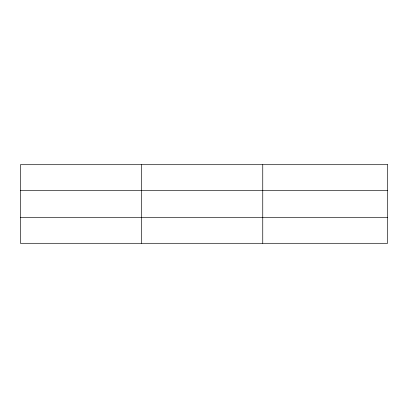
<?xml version="1.0" encoding="UTF-8"?>
<svg xmlns="http://www.w3.org/2000/svg" width="408" height="408" viewBox="0 0 408 408"><rect width="100%" height="100%" fill="white"/><g stroke="black" fill="none" stroke-linecap="round" stroke-linejoin="round"><path stroke-width="0.61" d="M141.576 164.704L141.576 243.296M262.752 164.704L262.752 243.296M20.4 190.638L387.6 190.638M20.4 217.362L387.6 217.362M387.6 164.704L387.6 243.296L20.4 243.296L20.4 164.704L387.6 164.704"/></g></svg>
